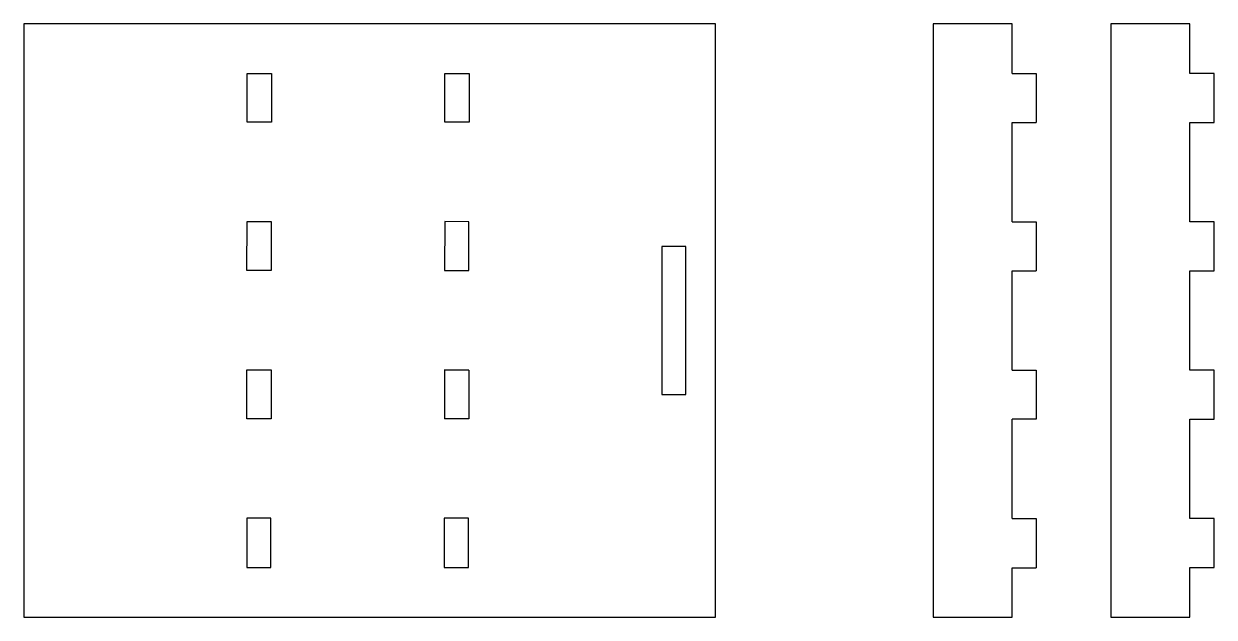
# Model space of a CAD drawing. Header units: millimetres. Extents: x 0 to 120, y -30 to 30.
import ezdxf

# ---------------------------------------------------------------- set-up
doc = ezdxf.new("R2010")
doc.units = ezdxf.units.MM
doc.layers.get('0').update_dxf_attribs({"linetype": 'CONTINUOUS'})

msp = doc.modelspace()

# ---------------------------------------------------------------- linework, layer by layer
for p, q in [((100, 30), (92, 30)), ((92, 30), (92, -30)), ((100, 24.98), (100, 30)), ((100, 24.98), (102.45, 24.98)), ((100, 24.98), (102.45, 24.98)), ((102.45, 24.98), (102.45, 20.03)), ((100, 20.03), (102.45, 20.03)), ((100, 9.98), (100, 20.03)), ((100, 9.98), (102.45, 9.98)), ((102.45, 9.98), (102.45, 5.03)), ((100, 5.03), (102.45, 5.03)), ((100, -5.03), (100, 5.03)), ((45.02, -5.03), (42.55, -5.03)), ((42.57, -5.03), (42.57, -9.95)), ((45.02, -5.03), (45.02, -9.95)), ((100, -5.03), (102.45, -5.03)), ((102.45, -5.03), (102.45, -9.99)), ((45.02, -9.95), (42.57, -9.95)), ((102.45, -9.99), (100, -9.98)), ((100, -20.03), (100, -9.98)), ((100, -20.03), (102.45, -20.03)), ((102.45, -20.03), (102.45, -25)), ((100, -25), (102.45, -25)), ((100, -30), (100, -25)), ((92, -30), (100, -30))]:
    msp.add_line(p, q)
for points in [[(70, 30), (0, 30), (0, -30), (70, -30)], [(120.43, -20.03), (117.98, -20.03), (117.99, -9.99), (120.44, -9.99), (120.44, -5.03), (117.99, -5.03), (117.99, 5.03), (120.44, 5.03), (120.44, 9.98), (117.99, 9.98), (118, 20.03), (120.45, 20.03), (120.45, 24.97), (118, 24.98), (118, 30), (110, 30), (109.98, -30), (117.98, -30), (117.98, -24.99), (120.43, -24.99)], [(22.6, 24.98), (25.05, 24.98), (25.05, 20.07), (22.6, 20.07)], [(42.6, 24.98), (45.05, 24.98), (45.05, 20.05), (42.6, 20.05)], [(22.59, 10.02), (25.04, 10.02), (25.03, 5.07), (22.58, 5.07)], [(42.58, 5.05), (45.03, 5.04), (45.04, 9.99), (42.59, 10)], [(67, -7.48), (67, 0), (67, 7.47), (64.55, 7.47), (64.55, -7.48)], [(22.57, -4.98), (25.02, -4.98), (25.02, -9.93), (22.57, -9.93)], [(22.55, -24.97), (25, -24.98), (25, -19.98), (22.55, -19.98)], [(42.55, -24.97), (45, -24.98), (45, -20), (42.55, -20)]]:
    msp.add_lwpolyline(points, close=True)

doc.saveas('drawing.dxf')
